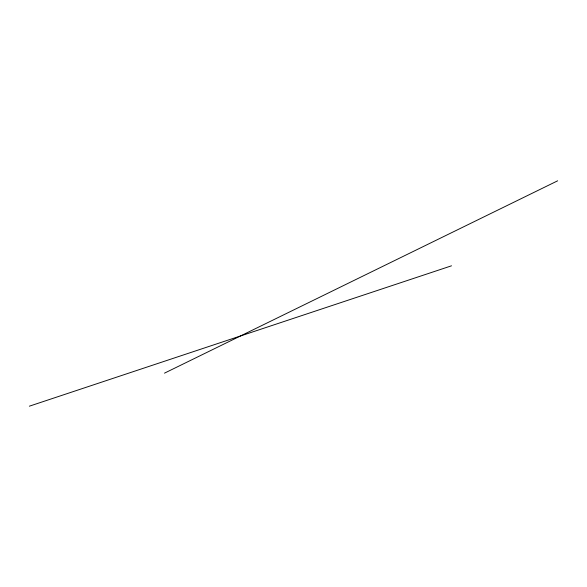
<?xml version="1.0" encoding="UTF-8"?>
<svg xmlns="http://www.w3.org/2000/svg" width="587" height="587" viewBox="0 0 587 587"><rect width="100%" height="100%" fill="white"/><g stroke="black" fill="none" stroke-linecap="round" stroke-linejoin="round"><path stroke-width="0.88" d="M164.477 373.156L557.65 180.811M29.35 406.189L451.52 265.808"/></g></svg>
